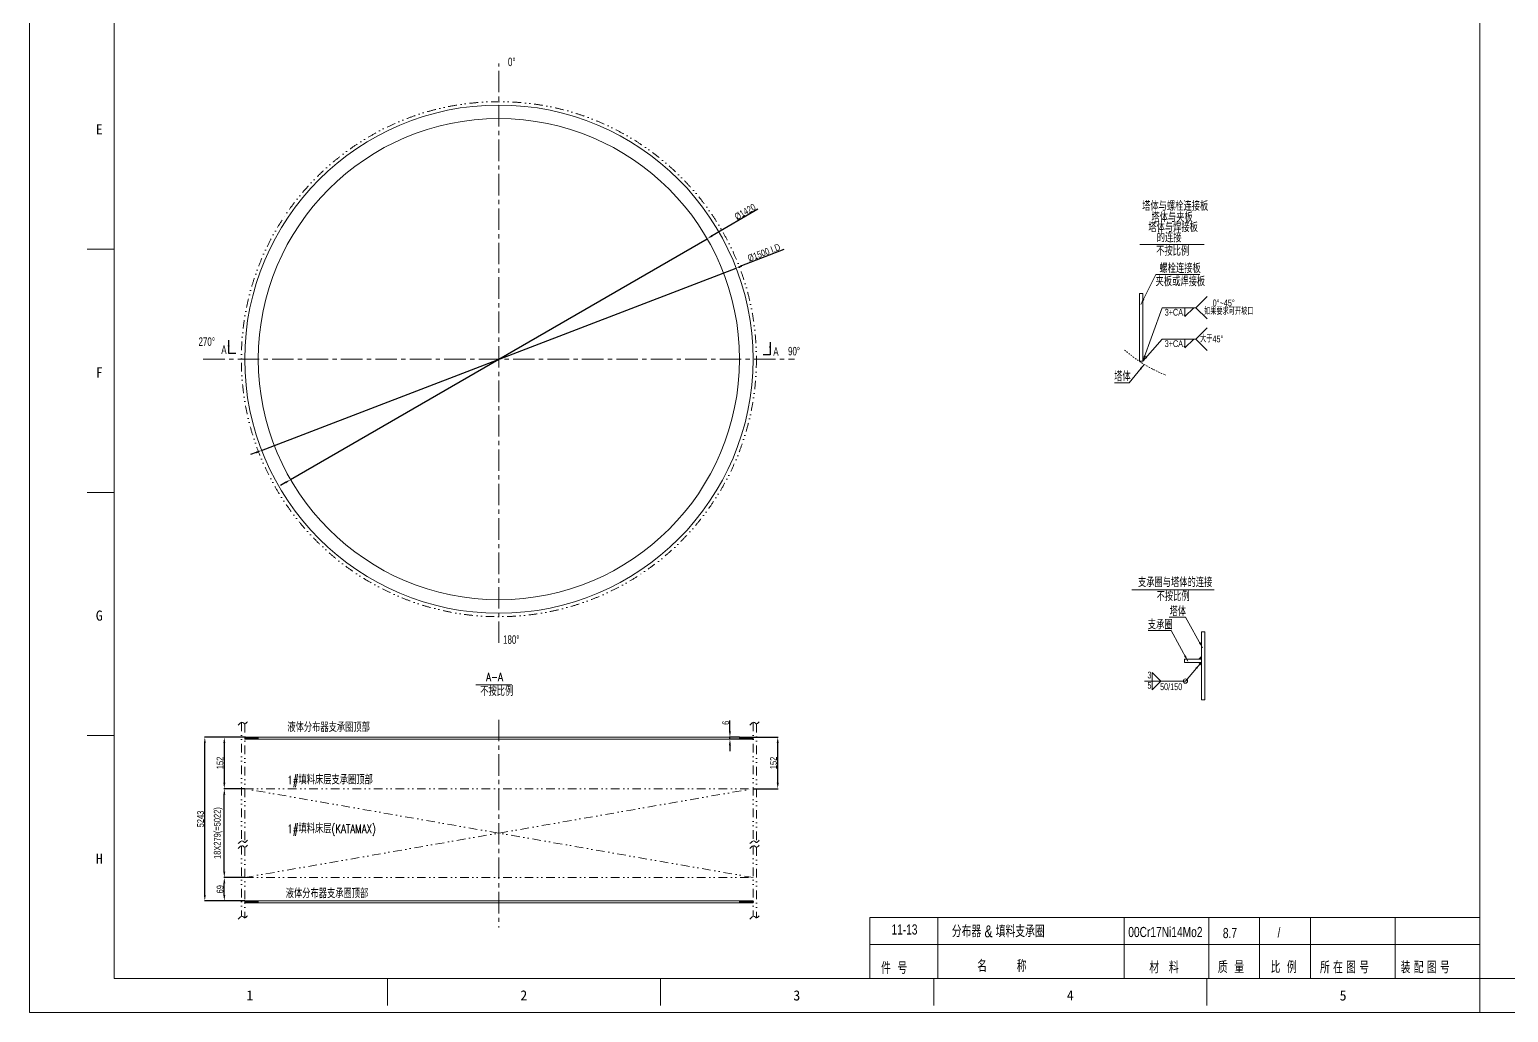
# Model space of a CAD drawing. Header units: millimetres. Extents: x 8160 to 405605, y -30951 to 80400.
# Drawn here: x 300988 to 318444, y 8759 to 20362 of the extents above; entities that cross this region are included whole.
import ezdxf

# ---------------------------------------------------------------- set-up
doc = ezdxf.new("R2010")
doc.units = ezdxf.units.MM
doc.linetypes.add('CENTER', pattern=[50.8, 31.75, -6.35, 6.35, -6.35])
doc.linetypes.add('DIVIDE', pattern=[31.75, 12.7, -6.35, 0, -6.35, 0, -6.35])
doc.layers.get('0').update_dxf_attribs({"lineweight": 13})
doc.layers.get('Defpoints').update_dxf_attribs({"lineweight": 13})
for name, color, linetype, lineweight in [('bh', 7, 'Continuous', 13), ('CENTER', 1, 'CENTER', 13), ('DIM', 7, 'Continuous', 13), ('DIVIDE', 3, 'DIVIDE', 13), ('PROFILE', 4, 'Continuous', 15), ('SEE', 2, 'Continuous', 13), ('table_i', 7, 'Continuous', 13), ('table_o', 161, 'Continuous', 13)]:
    doc.layers.add(name, color=color, linetype=linetype, lineweight=lineweight)
doc.styles.add('HZ', font='txt.shx', dxfattribs={"width": 0.75, "bigfont": 'tcc_hzdx.shx'})
doc.styles.add('HZDX', font='tcc_simp.shx', dxfattribs={"width": 0.8, "height": 80, "bigfont": 'hzdx.shx'})
doc.styles.add('TCC', font='tcc_simp.shx', dxfattribs={"width": 0.75, "bigfont": 'tcc_hzdx.shx'})
doc.styles.add('图签', font='SimSun.ttf', dxfattribs={"height": 3})
doc.dimstyles.new('uni', dxfattribs={"dimtxt": 90, "dimasz": 70, "dimexe": 5, "dimexo": 0.625, "dimgap": 10, "dimtad": 1, "dimdec": 0, "dimdsep": 46, "dimtxsty": 'HZDX', "dimcen": 2.5, "dimadec": 0, "dimazin": 0, "dimtfac": 1, "dimtdec": 0, "dimtmove": 0, "dimatfit": 3, "dimfxl": 0, "dimarcsym": 0})

# ---------------------------------------------------------------- blocks, each defined once
blk = doc.blocks.new('*D405')
at = {"layer": 'Defpoints', "color": 0}
for p in [(309328, 17547), (303727, 15394)]:
    blk.add_point(p, dxfattribs=at)
at = {"layer": 'DIM', "color": 0, "lineweight": -2}
for p, q in [((309892, 17765), (309393, 17573)), ((303727, 15394), (309328, 17547)), ((303662, 15369), (303597, 15344))]:
    blk.add_line(p, q, dxfattribs=at)
at = {"layer": 'DIM', "color": 0}
for points in [[(309389, 17583), (309397, 17562), (309328, 17547)], [(303658, 15380), (303666, 15358), (303727, 15394)]]:
    blk.add_solid(points, dxfattribs=at)
at = {"layer": 'DIM', "color": 0, "insert": (309657, 17728), "char_height": 80, "attachment_point": 5, "rotation": 21.0319, "style": 'HZDX'}
blk.add_mtext('%%C1500 I.D', dxfattribs=at)
blk = doc.blocks.new('*D406')
at = {"layer": 'Defpoints', "color": 0}
for p in [(308986, 17893), (304069, 15049)]:
    blk.add_point(p, dxfattribs=at)
at = {"layer": 'DIM', "color": 0, "lineweight": -2}
for p, q in [((309585, 18240), (309046, 17928)), ((304069, 15049), (308986, 17893)), ((304009, 15014), (303948, 14979))]:
    blk.add_line(p, q, dxfattribs=at)
at = {"layer": 'DIM', "color": 0}
for points in [[(309040, 17938), (309052, 17918), (308986, 17893)], [(304003, 15024), (304014, 15003), (304069, 15049)]]:
    blk.add_solid(points, dxfattribs=at)
at = {"layer": 'DIM', "color": 0, "insert": (309434, 18210), "char_height": 80, "attachment_point": 5, "rotation": 30.0512, "style": 'HZDX'}
blk.add_mtext('%%C1420', dxfattribs=at)
blk = doc.blocks.new('*D407')
at = {"layer": 'Defpoints', "color": 0}
for p in [(303527, 12008), (303286, 11400), (303527, 11400)]:
    blk.add_point(p, dxfattribs=at)
at = {"layer": 'DIM', "color": 0, "lineweight": -2}
for p, q in [((303527, 12008), (303281, 12008)), ((303286, 11938), (303286, 11470)), ((303527, 11400), (303281, 11400))]:
    blk.add_line(p, q, dxfattribs=at)
at = {"layer": 'DIM', "color": 0}
for points in [[(303275, 11938), (303298, 11938), (303286, 12008)], [(303275, 11470), (303298, 11470), (303286, 11400)]]:
    blk.add_solid(points, dxfattribs=at)
at = {"layer": 'DIM', "color": 0, "insert": (303236, 11704), "char_height": 80, "attachment_point": 5, "rotation": 90, "style": 'HZDX'}
blk.add_mtext('152', dxfattribs=at)
blk = doc.blocks.new('*D408')
at = {"layer": 'Defpoints', "color": 0}
for p in [(303286, 11400), (303527, 11400), (303527, 10351)]:
    blk.add_point(p, dxfattribs=at)
at = {"layer": 'DIM', "color": 0, "lineweight": -2}
for p, q in [((303527, 11400), (303281, 11400)), ((303286, 10421), (303286, 11330)), ((303527, 10351), (303281, 10351))]:
    blk.add_line(p, q, dxfattribs=at)
at = {"layer": 'DIM', "color": 0}
for points in [[(303275, 11330), (303298, 11330), (303286, 11400)], [(303275, 10421), (303298, 10421), (303286, 10351)]]:
    blk.add_solid(points, dxfattribs=at)
at = {"layer": 'DIM', "color": 0, "insert": (303215, 10876), "char_height": 80, "attachment_point": 5, "rotation": 90, "style": 'HZDX'}
blk.add_mtext('18X279(=5022)', dxfattribs=at)
blk = doc.blocks.new('*D409')
at = {"layer": 'Defpoints', "color": 0}
for p in [(303286, 10351), (303527, 10351), (303527, 10075)]:
    blk.add_point(p, dxfattribs=at)
at = {"layer": 'DIM', "color": 0, "lineweight": -2}
for p, q in [((303527, 10351), (303281, 10351)), ((303286, 10145), (303286, 10281)), ((303527, 10075), (303281, 10075))]:
    blk.add_line(p, q, dxfattribs=at)
at = {"layer": 'DIM', "color": 0}
for points in [[(303275, 10281), (303298, 10281), (303286, 10351)], [(303275, 10145), (303298, 10145), (303286, 10075)]]:
    blk.add_solid(points, dxfattribs=at)
at = {"layer": 'DIM', "color": 0, "insert": (303236, 10213), "char_height": 80, "attachment_point": 5, "rotation": 90, "style": 'HZDX'}
blk.add_mtext('69', dxfattribs=at)
blk = doc.blocks.new('*D410')
at = {"layer": 'Defpoints', "color": 0}
for p in [(303056, 12008), (303527, 12008), (303527, 10075)]:
    blk.add_point(p, dxfattribs=at)
at = {"layer": 'DIM', "color": 0, "lineweight": -2}
for p, q in [((303527, 12008), (303051, 12008)), ((303056, 10145), (303056, 11938)), ((303527, 10075), (303051, 10075))]:
    blk.add_line(p, q, dxfattribs=at)
at = {"layer": 'DIM', "color": 0}
for points in [[(303045, 11938), (303068, 11938), (303056, 12008)], [(303045, 10145), (303068, 10145), (303056, 10075)]]:
    blk.add_solid(points, dxfattribs=at)
at = {"layer": 'DIM', "color": 0, "insert": (303006, 11042), "char_height": 80, "attachment_point": 5, "rotation": 90, "style": 'HZDX'}
blk.add_mtext('5243', dxfattribs=at)
blk = doc.blocks.new('*D411')
at = {"layer": 'Defpoints', "color": 0}
for p in [(309255, 12008), (309367, 12008), (309367, 11984)]:
    blk.add_point(p, dxfattribs=at)
at = {"layer": 'DIM', "color": 0, "lineweight": -2}
for p, q in [((309255, 12078), (309255, 12207)), ((309367, 12008), (309250, 12008)), ((309367, 11984), (309250, 11984)), ((309255, 11984), (309255, 12008)), ((309255, 11914), (309255, 11844))]:
    blk.add_line(p, q, dxfattribs=at)
at = {"layer": 'DIM', "color": 0}
for points in [[(309243, 12078), (309266, 12078), (309255, 12008)], [(309243, 11914), (309266, 11914), (309255, 11984)]]:
    blk.add_solid(points, dxfattribs=at)
at = {"layer": 'DIM', "color": 0, "insert": (309205, 12178), "char_height": 80, "attachment_point": 5, "rotation": 90, "style": 'HZDX'}
blk.add_mtext('6', dxfattribs=at)
blk = doc.blocks.new('*D412')
at = {"layer": 'Defpoints', "color": 0}
for p in [(309527, 12008), (309819, 12008), (309527, 11400)]:
    blk.add_point(p, dxfattribs=at)
at = {"layer": 'DIM', "color": 0, "lineweight": -2}
for p, q in [((309528, 12008), (309824, 12008)), ((309819, 11470), (309819, 11938)), ((309528, 11400), (309824, 11400))]:
    blk.add_line(p, q, dxfattribs=at)
at = {"layer": 'DIM', "color": 0}
for points in [[(309807, 11938), (309831, 11938), (309819, 12008)], [(309807, 11470), (309831, 11470), (309819, 11400)]]:
    blk.add_solid(points, dxfattribs=at)
at = {"layer": 'DIM', "color": 0, "insert": (309769, 11704), "char_height": 80, "attachment_point": 5, "rotation": 90, "style": 'HZDX'}
blk.add_mtext('152', dxfattribs=at)
blk = doc.blocks.new('bconn-3')
at = {"layer": 'DIM'}
for p, q in [((94205, 5789), (94965, 5789)), ((94868, 5044), (95001, 5177)), ((94738, 4942), (94841, 5044)), ((94738, 4942), (94738, 5044)), ((94868, 5044), (95001, 4912)), ((94868, 4673), (95001, 4806)), ((94738, 4570), (94841, 4673)), ((94738, 4570), (94738, 4673)), ((94868, 4673), (95001, 4541))]:
    blk.add_line(p, q, dxfattribs=at)
at = {"layer": 'DIVIDE'}
blk.add_arc((95130, 5812), 1681, 228.9031, 248.446, dxfattribs=at)
at = {"layer": 'PROFILE'}
for p, q in [((94201, 4412), (94201, 5212)), ((94241, 5212), (94201, 5212)), ((94241, 4412), (94241, 5212)), ((94241, 4412), (94201, 4412))]:
    blk.add_line(p, q, dxfattribs=at)
at = {"layer": 'DIM'}
for s, height, style, width, p in [('塔体与螺栓连接板', 100, 'HZ', 0.75, (94233, 6190)), ('塔体与夹板', 100, 'HZ', 0.75, (94342, 6057)), ('塔体与焊接板', 100, 'HZ', 0.75, (94306, 5939)), ('不按比例', 100, 'HZ', 0.75, (94398, 5659)), ('的连接', 100, 'HZ', 0.75, (94405, 5818)), ('螺栓连接板', 100, 'HZ', 0.75, (94437, 5455)), ('夹板或焊接板', 100, 'HZ', 0.75, (94391, 5300)), ('0%%D~45%%D', 80, 'HZDX', 0.7, (95065, 5061)), ('3+CA.', 80, 'HZDX', 0.7, (94499, 4951)), ('如果要求可开坡口', 80, 'HZDX', 0.7, (94964, 4962)), ('大于45%%D', 80, 'HZDX', 0.7, (94917, 4636)), ('3+CA.', 80, 'HZDX', 0.7, (94499, 4580)), ('塔体', 100, 'HZ', 0.75, (93903, 4179))]:
    blk.add_text(s, height=height, dxfattribs=dict(at, style=style, width=width)).set_placement(p)
at = {"layer": 'bh'}
for points in [[(94218, 5083), (94396, 5438), (94915, 5438)], [(94257, 4376), (94078, 4158), (93906, 4158)]]:
    blk.add_leader(points, dimstyle='uni', override={"dimgap": 10, "dimtad": 0}, dxfattribs=at)
at = {"layer": 'DIM'}
for points in [[(94241, 4412), (94469, 5044), (94868, 5044)], [(94241, 4412), (94469, 4673), (94868, 4673)]]:
    blk.add_leader(points, dimstyle='uni', override={"dimgap": 10, "dimtad": 0}, dxfattribs=at)
blk = doc.blocks.new('bconn-1')
at = {"layer": 'bh'}
for points in [[(95782, 8561), (95750, 8529), (95782, 8529)], [(95782, 8457), (95750, 8489), (95782, 8489)]]:
    blk.add_hatch(color=256, dxfattribs=at).paths.add_polyline_path(points)
for p, q in [((95750, 8529), (95782, 8561)), ((95750, 8489), (95782, 8457))]:
    blk.add_line(p, q, dxfattribs=at)
at = {"layer": 'DIM'}
for p, q in [((94961, 9346), (95930, 9346)), ((95198, 8372), (95301, 8269)), ((95198, 8372), (95198, 8269)), ((95198, 8167), (95301, 8269)), ((95198, 8167), (95198, 8269))]:
    blk.add_line(p, q, dxfattribs=at)
blk.add_circle((95593, 8269), 25, dxfattribs=at)
at = {"layer": 'PROFILE'}
for p, q in [((95782, 8049), (95782, 8849)), ((95822, 8849), (95782, 8849)), ((95822, 8049), (95822, 8849)), ((95582, 8489), (95582, 8529)), ((95782, 8529), (95582, 8529)), ((95782, 8489), (95582, 8489)), ((95822, 8049), (95782, 8049))]:
    blk.add_line(p, q, dxfattribs=at)
at = {"layer": 'DIM'}
for s, height, style, width, p in [('支承圈与塔体的连接', 100, 'HZ', 0.75, (95032, 9380)), ('不按比例', 100, 'HZ', 0.75, (95252, 9215)), ('塔体', 100, 'HZ', 0.75, (95405, 9038)), ('支承圈', 100, 'HZ', 0.75, (95148, 8881)), ('3', 80, 'HZDX', 0.7, (95144, 8300)), ('5', 80, 'HZDX', 0.7, (95144, 8179)), ('50/150', 80, 'HZDX', 0.7, (95293, 8162))]:
    blk.add_text(s, height=height, dxfattribs=dict(at, style=style, width=width)).set_placement(p)
at = {"layer": 'bh'}
for points in [[(95794, 8663), (95595, 9022), (95399, 9022)], [(95620, 8506), (95422, 8865), (95152, 8865)]]:
    blk.add_leader(points, dimstyle='uni', override={"dimgap": 10, "dimtad": 0}, dxfattribs=at)
at = {"layer": 'DIM'}
blk.add_leader([(95766, 8473), (95593, 8269), (95110, 8269)], dimstyle='uni', override={"dimgap": 10, "dimtad": 0}, dxfattribs=at)

msp = doc.modelspace()

# ---------------------------------------------------------------- hatches: boundary and pattern name
at = {"layer": 'bh'}
h = msp.add_hatch(dxfattribs=at)
h.set_pattern_fill('ANSI31', scale=4, style=0)
h.set_pattern_definition([(45, (-16363.405, 8705.419), (-8.9802561, 8.9802561), [])])
h.paths.add_polyline_path([(303687.4, 12007.8), (303527.4, 12007.8), (303527.4, 11983.8), (303687.4, 11983.8)])
h.paths.add_polyline_path([(309527.4, 12007.8), (309367.4, 12007.8), (309367.4, 11983.8), (309527.4, 11983.8)])
h.paths.add_polyline_path([(309527.4, 10075.3), (309367.4, 10075.3), (309367.4, 10051.3), (309527.4, 10051.3)])
h.paths.add_polyline_path([(303687.4, 10075.3), (303527.4, 10075.3), (303527.4, 10051.3), (303687.4, 10051.3)])

# ---------------------------------------------------------------- linework, layer by layer
at = {"color": 7}
for p, q in [((300987.7, 32518.8), (300987.7, 8758.8)), ((301987.7, 32118.8), (301987.7, 9158.8)), ((301987.7, 17768.8), (301667.7, 17768.8)), ((301987.7, 14898.8), (301667.7, 14898.8)), ((301987.7, 12028.8), (301667.7, 12028.8)), ((318107.7, 8758.8), (318107.7, 9358.8)), ((301987.7, 9158.8), (334227.7, 9158.8)), ((305211.7, 9158.8), (305211.7, 8838.8)), ((308435.7, 9158.8), (308435.7, 8838.8)), ((311659.7, 9158.8), (311659.7, 8838.8)), ((314883.7, 9158.8), (314883.7, 8838.8)), ((318107.7, 9158.8), (318107.7, 8838.8)), ((300987.7, 8758.8), (334627.7, 8758.8))]:
    msp.add_line(p, q, dxfattribs=at)
at = {"layer": 'CENTER', "color": 7, "ltscale": 8}
for p, q in [((306527.4, 13120.3), (306527.4, 19960.2)), ((303038.1, 16470.8), (310016.7, 16470.8)), ((306527.4, 12214.2), (306527.4, 9761.1))]:
    msp.add_line(p, q, dxfattribs=at)
at = {"layer": 'DIM', "color": 7}
msp.add_line((306679.3, 12626.6), (306254.6, 12626.6), dxfattribs=at)
at = {"layer": 'DIVIDE', "color": 7, "ltscale": 8}
for p, q in [((303487.4, 12182.3), (303487.4, 10782.9)), ((303527.4, 12165.1), (303527.4, 10765.7)), ((309527.4, 12182.3), (309527.4, 10782.9)), ((309567.4, 12165.1), (309567.4, 10765.7)), ((303527.4, 12007.8), (309527.4, 12007.8)), ((303527.4, 11399.8), (309527.4, 11399.8)), ((303527.4, 10351.3), (309527.4, 11399.8)), ((309527.4, 10351.3), (303527.4, 11399.8)), ((303487.4, 10725), (303487.4, 9892.5)), ((303527.4, 10707.8), (303527.4, 9875.3)), ((309527.4, 10725), (309527.4, 9892.5)), ((309567.4, 10707.8), (309567.4, 9875.3)), ((303527.4, 10351.3), (309527.4, 10351.3)), ((303527.4, 10075.3), (309527.4, 10075.3))]:
    msp.add_line(p, q, dxfattribs=at)
msp.add_circle((306527.4, 16470.8), 3040, dxfattribs=at)
at = {"layer": 'PROFILE', "color": 7}
for p, q in [((303527.4, 11983.8), (303527.4, 12007.8)), ((303527.4, 12007.8), (303687.4, 12007.8)), ((303527.4, 11983.8), (303687.4, 11983.8)), ((303687.4, 12007.8), (303687.4, 11983.8)), ((303687.4, 12007.8), (309367.4, 12007.8)), ((309367.4, 11983.8), (303687.4, 11983.8)), ((309367.4, 12007.8), (309367.4, 11983.8)), ((309527.4, 12007.8), (309367.4, 12007.8)), ((309527.4, 11983.8), (309367.4, 11983.8)), ((309527.4, 11983.8), (309527.4, 12007.8)), ((303527.4, 10051.3), (303527.4, 10075.3)), ((303527.4, 10075.3), (303687.4, 10075.3)), ((303527.4, 10051.3), (303687.4, 10051.3)), ((303687.4, 10075.3), (303687.4, 10051.3)), ((303687.4, 10075.3), (309367.4, 10075.3)), ((309367.4, 10051.3), (303687.4, 10051.3)), ((309367.4, 10075.3), (309367.4, 10051.3)), ((309527.4, 10075.3), (309367.4, 10075.3)), ((309527.4, 10051.3), (309367.4, 10051.3)), ((309527.4, 10051.3), (309527.4, 10075.3))]:
    msp.add_line(p, q, dxfattribs=at)
at = {"layer": 'PROFILE', "color": 7, "ltscale": 8}
for radius in [3000, 2840]:
    msp.add_circle((306527.4, 16470.8), radius, dxfattribs=at)
at = {"layer": 'SEE', "color": 7}
for points in [[(303450.6, 12151.4), (303505.1, 12181.2), (303524.6, 12165.8), (303558.8, 12190.6)], [(309490.6, 12151.4), (309545.1, 12181.2), (309564.6, 12165.8), (309598.8, 12190.6)], [(303450.6, 10752), (303505.1, 10781.8), (303524.6, 10766.4), (303558.8, 10791.2)], [(303450.6, 10694.1), (303505.1, 10723.9), (303524.6, 10708.5), (303558.8, 10733.3)], [(309490.6, 10752), (309545.1, 10781.8), (309564.6, 10766.4), (309598.8, 10791.2)], [(309490.6, 10694.1), (309545.1, 10723.9), (309564.6, 10708.5), (309598.8, 10733.3)], [(303450.6, 9861.6), (303505.1, 9891.4), (303524.6, 9876), (303558.8, 9900.8)], [(309490.6, 9861.6), (309545.1, 9891.4), (309564.6, 9876), (309598.8, 9900.8)]]:
    msp.add_spline(points, degree=3, dxfattribs=at)
at = {"layer": 'table_i', "color": 7}
for p, q in [((313907.6, 9878.8), (313907.6, 9158.8)), ((314907.6, 9878.8), (314907.6, 9158.8)), ((315507.6, 9878.8), (315507.6, 9158.8)), ((316107.6, 9878.8), (316107.6, 9158.8)), ((317107.6, 9878.8), (317107.6, 9158.8))]:
    msp.add_line(p, q, dxfattribs=at)
at = {"layer": 'table_o', "color": 7}
for p, q in [((318107.7, 32118.8), (318107.7, 9158.8)), ((310907.7, 9158.8), (310907.7, 9878.8)), ((310907.7, 9878.8), (318107.7, 9878.8)), ((311707.7, 9878.8), (311707.7, 9158.8)), ((310907.7, 9558.8), (318107.7, 9558.8)), ((310907.7, 9158.8), (318107.7, 9158.8))]:
    msp.add_line(p, q, dxfattribs=at)

# ---------------------------------------------------------------- block references
at = {"layer": 'DIM', "color": 7}
for name, p in [('bconn-3', (219887.8, 12033.8)), ('bconn-1', (219039.2, 4401.6))]:
    msp.add_blockref(name, p, dxfattribs=at)

# ---------------------------------------------------------------- texts
at = {"color": 7, "style": '图签'}
for s, p in [('E', (301768.5, 19123.9)), ('F', (301769.8, 16253.9)), ('G', (301769.1, 13383.9)), ('H', (301771.1, 10513.9)), ('1', (303546.1, 8899.8)), ('2', (306780.8, 8899.8)), ('3', (310003.5, 8899.8)), ('4', (313231.5, 8899.8)), ('5', (316451.5, 8899.8))]:
    msp.add_text(s, height=120, dxfattribs=at).set_placement(p)
at = {"color": 7, "style": 'TCC', "width": 0.75}
for s, height, p in [('11-13', 120, (311160.9, 9678.5)), ('分布器 & 填料支承圈', 140, (311874.2, 9646.5)), ('00Cr17Ni14Mo2', 120, (313956.6, 9648.4)), ('8.7', 120, (315073.4, 9636.1)), ('/', 120, (315719, 9641.5)), ('件  号', 140, (311039.5, 9213.9)), ('名         称', 140, (312174.2, 9237.4)), ('材   料', 140, (314205.3, 9220.9)), ('质  量', 140, (315014.6, 9223.4)), ('比  例', 140, (315636.6, 9223.7)), ('所 在 图 号', 140, (316219.5, 9220.9)), ('装 配 图 号', 140, (317172.3, 9220.9))]:
    msp.add_text(s, height=height, dxfattribs=at).set_placement(p)
at = {"layer": 'DIM', "color": 7, "style": 'HZ', "width": 0.75}
for s, p in [('A-A', (306376.2, 12668.4)), ('不按比例', (306307.1, 12496.1)), ('液体分布器支承圈顶部', (304030.1, 12071.6)), ('1#填料床层支承圈顶部', (304030.1, 11451.9)), ('1#填料床层(KATAMAX)', (304030.1, 10875.7)), ('液体分布器支承圈顶部', (304011.1, 10109.2))]:
    msp.add_text(s, height=100, dxfattribs=at).set_placement(p)
at = {"layer": 'SEE', "color": 7, "style": 'HZDX', "width": 0.7}
for s, p in [('0%%D', (306634.8, 19930.8)), ('270%%D', (302982.5, 16628.2)), ('A', (303251, 16533.2)), ('A', (309766.8, 16511.2)), ('90%%D', (309940.9, 16515.7)), ('180%%D', (306577.2, 13110.6))]:
    msp.add_text(s, height=100, dxfattribs=at).set_placement(p)

# ---------------------------------------------------------------- dimensions: what is measured, and where the dimension line sits
at = {"layer": 'DIM', "color": 7}
dim = msp.add_diameter_dim_2p(p1=(304069.2, 15048.6), p2=(308985.6, 17893), text='%%C1420', dimstyle='uni', dxfattribs=at)
dim.commit()
dim.dimension.update_dxf_attribs({"geometry": '*D406', "text_midpoint": (309459.4, 18167.1), "dimtype": 163})
dim = msp.add_diameter_dim_2p(p1=(303727.3, 15394.2), p2=(309327.5, 17547.5), text='%%C1500 I.D', dimstyle='uni', dxfattribs=at)
dim.commit()
dim.dimension.update_dxf_attribs({"geometry": '*D405', "text_midpoint": (309657.3, 17727.8)})
for base, p1, p2, text, picture, middle in [((309254.7, 12007.8), (309367.4, 11983.8), (309367.4, 12007.8), '6', '*D411', (309204.7, 12177.7)), ((303056.3, 12007.8), (303527.4, 10075.3), (303527.4, 12007.8), '5243', '*D410', (303006.3, 11041.6)), ((303286.2, 11399.8), (303527.4, 12007.8), (303527.4, 11399.8), '152', '*D407', (303236.2, 11703.8)), ((309818.9, 12007.8), (309527.4, 11399.8), (309527.4, 12007.8), '152', '*D412', (309768.9, 11703.8)), ((303286.2, 11399.8), (303527.4, 10351.3), (303527.4, 11399.8), '18X279(=5022)', '*D408', (303215.3, 10875.6)), ((303286.2, 10351.3), (303527.4, 10075.3), (303527.4, 10351.3), '69', '*D409', (303236.2, 10213.3))]:
    dim = msp.add_linear_dim(base=base, p1=p1, p2=p2, angle=90, text=text, dimstyle='uni', dxfattribs=at)
    dim.commit()
    dim.dimension.update_dxf_attribs({"geometry": picture, "text_midpoint": middle})

# ---------------------------------------------------------------- leaders
at = {"layer": 'SEE', "color": 7}
for points in [[(303337.5, 16693.5), (303337.5, 16542.8), (303420.6, 16542.8)], [(309729.1, 16671.5), (309729.1, 16520.7), (309646, 16520.7)]]:
    msp.add_leader(points, dimstyle='uni', override={"dimgap": 10, "dimtad": 0}, dxfattribs=at)

doc.saveas('drawing.dxf')
